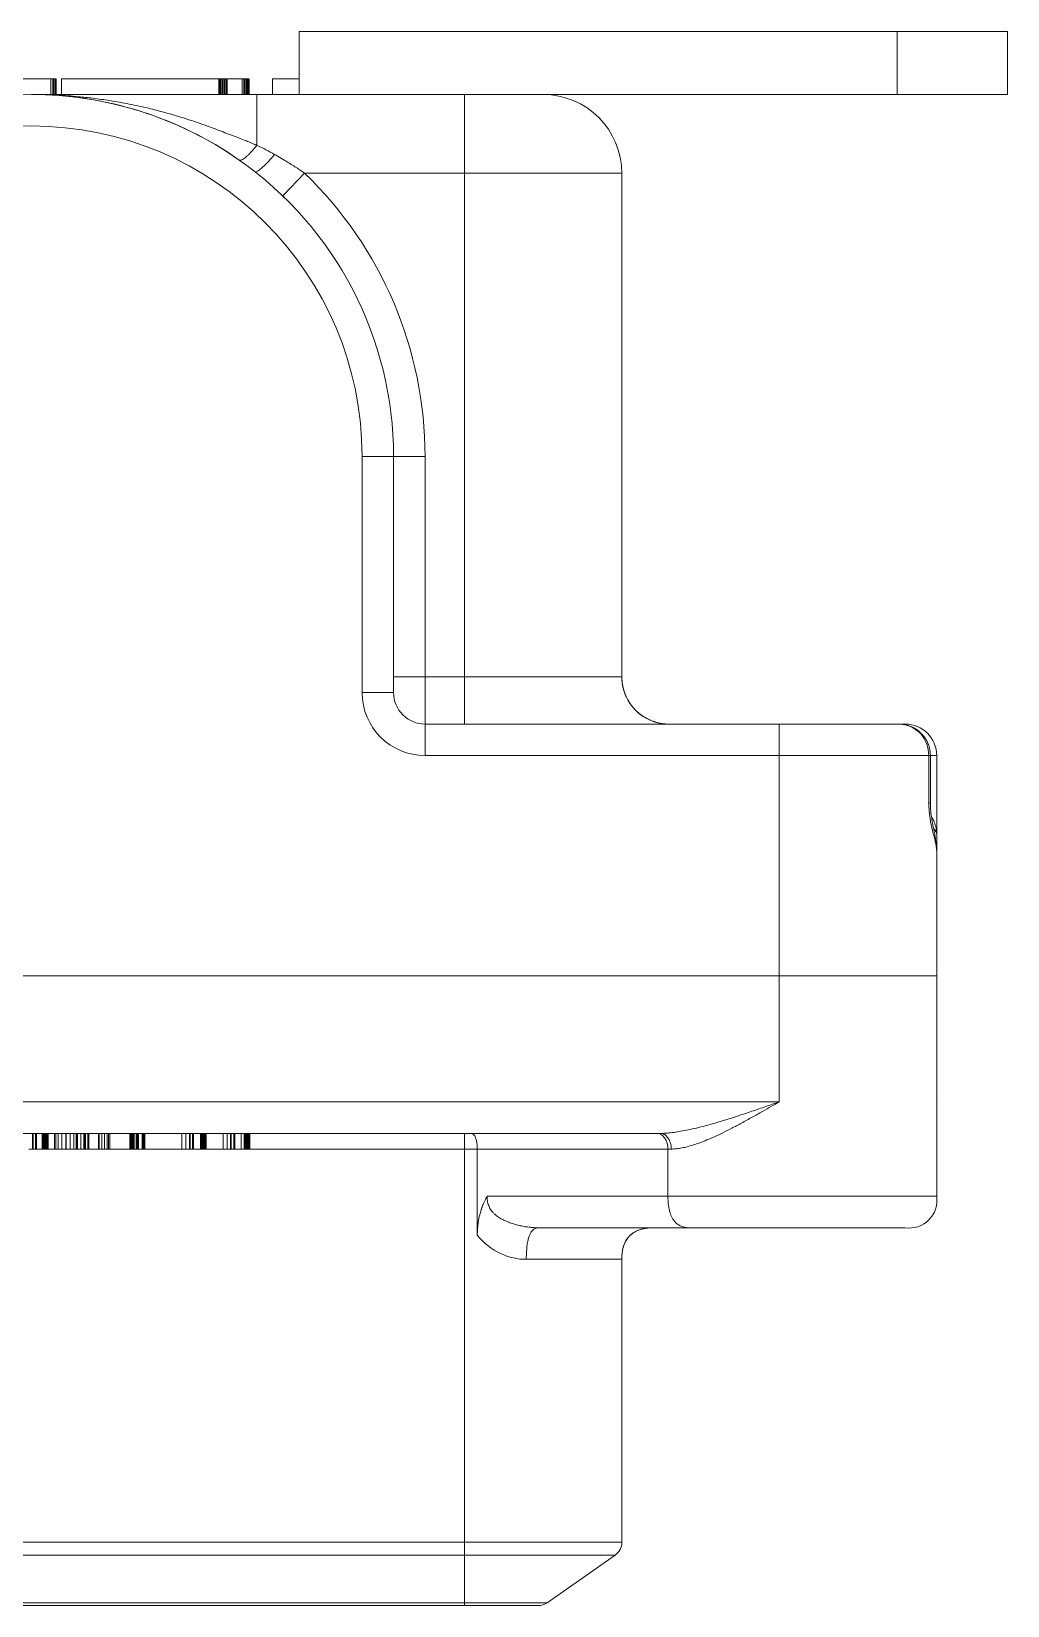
# Model space of a CAD drawing. Header units: millimetres. Extents: x -337 to 383, y -252 to 375.
# Drawn here: x 0 to 62, y -237.4 to -137.4 of the extents above; entities that cross this region are included whole.
import ezdxf

# ---------------------------------------------------------------- set-up
doc = ezdxf.new("R2010")
doc.units = ezdxf.units.MM
doc.linetypes.add('K5LT_THIN', pattern=[0])

# ---------------------------------------------------------------- blocks, each defined once
blk = doc.blocks.new('U4')
at = {"color": 7, "linetype": 'K5LT_THIN', "lineweight": 18}
for p, q in [((17, -137.39), (55, -137.39)), ((17, -141.39), (17, -137.39)), ((55, -141.39), (55, -137.39)), ((55, -137.39), (62, -137.39)), ((62, -141.39), (62, -137.39)), ((-0.84, -140.39), (1.23, -140.39)), ((1.23, -141.39), (1.23, -140.39)), ((1.23, -140.39), (1.35, -140.39)), ((1.35, -140.39), (1.36, -140.39)), ((1.35, -141.39), (1.35, -140.39)), ((1.36, -141.39), (1.36, -140.39)), ((1.36, -140.39), (1.42, -140.39)), ((1.42, -140.39), (1.5, -140.39)), ((1.42, -141.39), (1.42, -140.39)), ((1.5, -141.39), (1.5, -140.39)), ((1.5, -140.39), (1.54, -140.39)), ((1.54, -141.39), (1.54, -140.39)), ((1.54, -140.39), (1.56, -140.39)), ((1.56, -141.39), (1.56, -140.39)), ((1.9, -140.39), (11.9, -140.39)), ((1.9, -141.39), (1.9, -140.39)), ((11.9, -141.39), (11.9, -140.39)), ((11.9, -140.39), (11.96, -140.39)), ((11.96, -141.39), (11.96, -140.39)), ((11.96, -140.39), (12, -140.39)), ((12, -141.39), (12, -140.39)), ((12, -140.39), (12.09, -140.39)), ((12.09, -140.39), (12.16, -140.39)), ((12.09, -141.39), (12.09, -140.39)), ((12.16, -141.39), (12.16, -140.39)), ((12.16, -140.39), (12.23, -140.39)), ((12.23, -140.39), (12.3, -140.39)), ((12.23, -141.39), (12.23, -140.39)), ((12.3, -140.39), (12.38, -140.39)), ((12.3, -141.39), (12.3, -140.39)), ((12.38, -141.39), (12.38, -140.39)), ((12.38, -140.39), (12.42, -140.39)), ((12.42, -140.39), (12.43, -140.39)), ((12.42, -141.39), (12.42, -140.39)), ((12.43, -141.39), (12.43, -140.39)), ((12.43, -140.39), (13.38, -140.39)), ((13.38, -140.39), (13.48, -140.39)), ((13.38, -141.39), (13.38, -140.39)), ((13.48, -141.39), (13.48, -140.39)), ((13.48, -140.39), (13.56, -140.39)), ((13.56, -140.39), (13.63, -140.39)), ((13.56, -141.39), (13.56, -140.39)), ((13.63, -141.39), (13.63, -140.39)), ((13.63, -140.39), (13.7, -140.39)), ((13.7, -140.39), (13.74, -140.39)), ((13.7, -141.39), (13.7, -140.39)), ((13.74, -140.39), (13.8, -140.39)), ((13.74, -141.39), (13.74, -140.39)), ((13.8, -141.39), (13.8, -140.39)), ((13.8, -140.39), (13.82, -140.39)), ((13.82, -141.39), (13.82, -140.39)), ((15.3, -141.39), (15.3, -140.39)), ((15.3, -140.39), (17, -140.39)), ((0, -141.39), (1.04, -141.39)), ((14.32, -141.39), (0, -141.39)), ((0.05, -141.39), (0.01, -141.39)), ((0.12, -141.39), (0.12, -141.39)), ((1.9, -141.39), (1.7, -141.39)), ((27.5, -141.39), (14.32, -141.39)), ((14.32, -141.39), (14.32, -144.62)), ((27.5, -141.39), (32.5, -141.39)), ((27.5, -141.39), (27.5, -146.39)), ((27.5, -141.39), (55, -141.39)), ((55, -141.39), (62, -141.39)), ((17.35, -146.39), (15.96, -147.83)), ((27.5, -146.39), (17.35, -146.39)), ((27.5, -178.39), (27.5, -146.39)), ((27.5, -146.39), (37.5, -146.39)), ((37.5, -178.39), (37.5, -146.39)), ((21, -179.39), (21, -164.39)), ((23, -164.39), (21, -164.39)), ((25, -164.39), (23, -164.39)), ((23, -179.39), (23, -164.39)), ((25, -178.39), (25, -164.39)), ((23, -178.39), (25, -178.39)), ((25, -178.39), (27.5, -178.39)), ((25, -181.39), (25, -178.39)), ((27.5, -181.39), (27.5, -178.39)), ((37.5, -178.39), (27.5, -178.39)), ((37.5, -178.39), (37.5, -178.44)), ((37.5, -178.42), (37.5, -178.39)), ((37.5, -178.42), (37.5, -178.44)), ((21, -179.39), (23, -179.39)), ((25, -183.39), (25, -181.39)), ((40.4, -181.39), (25, -181.39)), ((30.5, -181.39), (37.5, -181.39)), ((39.92, -181.33), (39.89, -181.33)), ((40.5, -181.39), (40.4, -181.39)), ((40.4, -181.39), (40.4, -181.39)), ((47.5, -181.39), (40.5, -181.39)), ((47.5, -181.39), (40.5, -181.39)), ((50.5, -181.39), (44.5, -181.39)), ((47.5, -181.39), (55.1, -181.39)), ((47.5, -181.39), (47.5, -183.39)), ((55.1, -181.39), (47.5, -181.39)), ((55.5, -181.39), (55.1, -181.39)), ((47.5, -183.39), (25, -183.39)), ((47.5, -183.39), (47.5, -197.39)), ((47.5, -183.39), (57, -183.39)), ((57, -183.39), (57, -186.39)), ((57.1, -183.39), (57, -183.39)), ((57.1, -183.39), (57.1, -186.39)), ((57.5, -183.39), (57.1, -183.39)), ((57.5, -188.39), (57.5, -183.39)), ((57, -186.39), (57.1, -186.39)), ((57.5, -188.39), (57.5, -189.61)), ((57.5, -189.46), (57.5, -190.37)), ((57.5, -189.46), (57.5, -190.39)), ((57.5, -189.61), (57.5, -190.39)), ((57.5, -190.37), (57.5, -197.39)), ((47.5, -197.39), (-47.5, -197.39)), ((47.5, -197.39), (-47.5, -197.39)), ((47.5, -197.39), (47.5, -205.39)), ((57.5, -197.39), (47.5, -197.39)), ((57.5, -197.39), (47.5, -197.39)), ((57.5, -197.39), (57.5, -205.39)), ((-47.5, -205.39), (47.5, -205.39)), ((57.5, -205.39), (57.5, -211.39)), ((-39.95, -207.39), (39.95, -207.39)), ((0.06, -207.39), (0.06, -208.39)), ((0.11, -207.39), (0.11, -208.39)), ((0.26, -207.39), (0.26, -208.39)), ((0.32, -207.39), (0.32, -208.39)), ((0.68, -207.39), (0.68, -208.39)), ((0.69, -207.39), (0.69, -208.39)), ((0.74, -207.39), (0.74, -208.39)), ((0.79, -207.39), (0.79, -208.39)), ((0.84, -207.39), (0.84, -208.39)), ((0.86, -207.39), (0.86, -208.39)), ((0.93, -207.39), (0.93, -208.39)), ((0.99, -207.39), (0.99, -208.39)), ((1.03, -207.39), (1.03, -208.39)), ((1.04, -207.39), (1.04, -208.39)), ((1.05, -207.39), (1.05, -208.39)), ((1.47, -207.39), (1.47, -208.39)), ((1.54, -207.39), (1.54, -208.39)), ((1.7, -207.39), (1.7, -208.39)), ((1.93, -207.39), (1.93, -208.39)), ((2.19, -207.39), (2.19, -208.39)), ((2.2, -207.39), (2.2, -208.39)), ((2.46, -207.39), (2.46, -208.39)), ((2.68, -207.39), (2.68, -208.39)), ((2.69, -207.39), (2.69, -208.39)), ((2.84, -207.39), (2.84, -208.39)), ((2.91, -207.39), (2.91, -208.39)), ((2.92, -207.39), (2.92, -208.39)), ((3.13, -207.39), (3.13, -208.39)), ((3.32, -207.39), (3.32, -208.39)), ((3.38, -207.39), (3.38, -208.39)), ((3.43, -207.39), (3.43, -208.39)), ((3.59, -207.39), (3.59, -208.39)), ((3.65, -207.39), (3.65, -208.39)), ((4.25, -207.39), (4.25, -208.39)), ((4.3, -207.39), (4.3, -208.39)), ((4.46, -207.39), (4.46, -208.39)), ((4.63, -207.39), (4.63, -208.39)), ((4.81, -207.39), (4.81, -208.39)), ((4.89, -207.39), (4.89, -208.39)), ((4.98, -207.39), (4.98, -208.39)), ((6.24, -207.39), (6.24, -208.39)), ((6.31, -207.39), (6.31, -208.39)), ((6.36, -207.39), (6.36, -208.39)), ((6.37, -207.39), (6.37, -208.39)), ((6.41, -207.39), (6.41, -208.39)), ((6.42, -207.39), (6.42, -208.39)), ((6.44, -207.39), (6.44, -208.39)), ((6.49, -207.39), (6.49, -208.39)), ((6.56, -207.39), (6.56, -208.39)), ((6.67, -207.39), (6.67, -208.39)), ((6.73, -207.39), (6.73, -208.39)), ((6.77, -207.39), (6.77, -208.39)), ((6.79, -207.39), (6.79, -208.39)), ((6.8, -207.39), (6.8, -208.39)), ((7.03, -207.39), (7.03, -208.39)), ((7.05, -207.39), (7.05, -208.39)), ((7.08, -207.39), (7.08, -208.39)), ((7.13, -207.39), (7.13, -208.39)), ((7.21, -207.39), (7.21, -208.39)), ((9.56, -207.39), (9.56, -208.39)), ((9.81, -207.39), (9.81, -208.39)), ((10.03, -207.39), (10.03, -208.39)), ((10.08, -207.39), (10.08, -208.39)), ((10.23, -207.39), (10.23, -208.39)), ((10.29, -207.39), (10.29, -208.39)), ((10.73, -207.39), (10.73, -208.39)), ((10.75, -207.39), (10.75, -208.39)), ((10.79, -207.39), (10.79, -208.39)), ((10.84, -207.39), (10.84, -208.39)), ((10.89, -207.39), (10.89, -208.39)), ((10.92, -207.39), (10.92, -208.39)), ((10.98, -207.39), (10.98, -208.39)), ((11.04, -207.39), (11.04, -208.39)), ((11.08, -207.39), (11.08, -208.39)), ((11.1, -207.39), (11.1, -208.39)), ((11.1, -207.39), (11.1, -208.39)), ((12.18, -207.39), (12.18, -208.39)), ((12.43, -207.39), (12.43, -208.39)), ((12.65, -207.39), (12.65, -208.39)), ((12.69, -207.39), (12.69, -208.39)), ((12.85, -207.39), (12.85, -208.39)), ((12.91, -207.39), (12.91, -208.39)), ((13.32, -207.39), (13.32, -208.39)), ((13.33, -207.39), (13.33, -208.39)), ((13.51, -207.39), (13.51, -208.39)), ((13.54, -207.39), (13.54, -208.39)), ((13.58, -207.39), (13.58, -208.39)), ((13.63, -207.39), (13.63, -208.39)), ((13.68, -207.39), (13.68, -208.39)), ((13.68, -207.39), (13.68, -208.39)), ((13.75, -207.39), (13.75, -208.39)), ((13.81, -207.39), (13.81, -208.39)), ((13.86, -207.39), (13.86, -208.39)), ((13.87, -207.39), (13.87, -208.39)), ((27.5, -207.39), (27.5, -208.39)), ((0.06, -208.39), (-0.16, -208.39)), ((0.11, -208.39), (0.06, -208.39)), ((0.26, -208.39), (0.11, -208.39)), ((0.32, -208.39), (0.26, -208.39)), ((0.68, -208.39), (0.32, -208.39)), ((0.69, -208.39), (0.68, -208.39)), ((0.74, -208.39), (0.69, -208.39)), ((0.79, -208.39), (0.74, -208.39)), ((0.84, -208.39), (0.79, -208.39)), ((0.86, -208.39), (0.84, -208.39)), ((0.93, -208.39), (0.86, -208.39)), ((0.99, -208.39), (0.93, -208.39)), ((1.03, -208.39), (0.99, -208.39)), ((1.04, -208.39), (1.03, -208.39)), ((1.05, -208.39), (1.04, -208.39)), ((1.47, -208.39), (1.05, -208.39)), ((1.54, -208.39), (1.47, -208.39)), ((1.7, -208.39), (1.54, -208.39)), ((1.93, -208.39), (1.7, -208.39)), ((2.19, -208.39), (1.93, -208.39)), ((2.2, -208.39), (2.19, -208.39)), ((2.46, -208.39), (2.2, -208.39)), ((2.68, -208.39), (2.46, -208.39)), ((2.69, -208.39), (2.68, -208.39)), ((2.84, -208.39), (2.69, -208.39)), ((2.91, -208.39), (2.84, -208.39)), ((2.92, -208.39), (2.91, -208.39)), ((3.13, -208.39), (2.92, -208.39)), ((3.32, -208.39), (3.13, -208.39)), ((3.38, -208.39), (3.32, -208.39)), ((3.43, -208.39), (3.38, -208.39)), ((3.59, -208.39), (3.43, -208.39)), ((3.65, -208.39), (3.59, -208.39)), ((4.25, -208.39), (3.65, -208.39)), ((4.3, -208.39), (4.25, -208.39)), ((4.46, -208.39), (4.3, -208.39)), ((4.63, -208.39), (4.46, -208.39)), ((4.81, -208.39), (4.63, -208.39)), ((4.89, -208.39), (4.81, -208.39)), ((4.98, -208.39), (4.89, -208.39)), ((6.24, -208.39), (4.98, -208.39)), ((6.31, -208.39), (6.24, -208.39)), ((6.36, -208.39), (6.31, -208.39)), ((6.37, -208.39), (6.36, -208.39)), ((6.41, -208.39), (6.37, -208.39)), ((6.42, -208.39), (6.41, -208.39)), ((6.44, -208.39), (6.42, -208.39)), ((6.49, -208.39), (6.44, -208.39)), ((6.56, -208.39), (6.49, -208.39)), ((6.67, -208.39), (6.56, -208.39)), ((6.73, -208.39), (6.67, -208.39)), ((6.77, -208.39), (6.73, -208.39)), ((6.79, -208.39), (6.77, -208.39)), ((6.8, -208.39), (6.79, -208.39)), ((7.03, -208.39), (6.8, -208.39)), ((7.05, -208.39), (7.03, -208.39)), ((7.08, -208.39), (7.05, -208.39)), ((7.13, -208.39), (7.08, -208.39)), ((7.21, -208.39), (7.13, -208.39)), ((9.56, -208.39), (7.21, -208.39)), ((9.81, -208.39), (9.56, -208.39)), ((10.03, -208.39), (9.81, -208.39)), ((10.08, -208.39), (10.03, -208.39)), ((10.23, -208.39), (10.08, -208.39)), ((10.29, -208.39), (10.23, -208.39)), ((10.73, -208.39), (10.29, -208.39)), ((10.75, -208.39), (10.73, -208.39)), ((10.79, -208.39), (10.75, -208.39)), ((10.84, -208.39), (10.79, -208.39)), ((10.89, -208.39), (10.84, -208.39)), ((10.92, -208.39), (10.89, -208.39)), ((10.98, -208.39), (10.92, -208.39)), ((11.04, -208.39), (10.98, -208.39)), ((11.08, -208.39), (11.04, -208.39)), ((11.1, -208.39), (11.08, -208.39)), ((12.18, -208.39), (11.1, -208.39)), ((11.1, -208.39), (11.1, -208.39)), ((12.43, -208.39), (12.18, -208.39)), ((12.65, -208.39), (12.43, -208.39)), ((12.69, -208.39), (12.65, -208.39)), ((12.85, -208.39), (12.69, -208.39)), ((12.91, -208.39), (12.85, -208.39)), ((13.32, -208.39), (12.91, -208.39)), ((13.33, -208.39), (13.32, -208.39)), ((13.51, -208.39), (13.33, -208.39)), ((13.54, -208.39), (13.51, -208.39)), ((13.58, -208.39), (13.54, -208.39)), ((13.63, -208.39), (13.58, -208.39)), ((13.68, -208.39), (13.63, -208.39)), ((13.75, -208.39), (13.68, -208.39)), ((13.68, -208.39), (13.68, -208.39)), ((13.81, -208.39), (13.75, -208.39)), ((13.86, -208.39), (13.81, -208.39)), ((13.87, -208.39), (13.86, -208.39)), ((27.5, -208.39), (13.87, -208.39)), ((27.5, -208.39), (27.5, -233.37)), ((28.32, -208.39), (27.5, -208.39)), ((28.32, -213.85), (28.32, -208.39)), ((40.43, -208.39), (28.32, -208.39)), ((40.43, -208.39), (40.43, -211.39)), ((40.64, -208.39), (40.43, -208.39)), ((40.43, -211.39), (28.94, -211.39)), ((57.5, -211.39), (40.43, -211.39)), ((41.84, -213.39), (32.22, -213.39)), ((39.49, -213.39), (39.5, -213.39)), ((41.84, -213.39), (39.5, -213.39)), ((41.84, -213.39), (39.5, -213.39)), ((55.5, -213.39), (41.84, -213.39)), ((43.1, -213.39), (47.5, -213.39)), ((47.5, -213.39), (51.9, -213.39)), ((55.5, -213.39), (53.16, -213.39)), ((55.5, -213.39), (53.16, -213.39)), ((37.5, -215.39), (31.43, -215.39)), ((37.5, -215.39), (37.5, -233.37)), ((27.5, -233.37), (-27.5, -233.37)), ((27.5, -233.37), (37.5, -233.37)), ((27.5, -233.37), (27.5, -234.18)), ((27.5, -234.18), (-27.5, -234.18)), ((27.5, -237.21), (27.5, -234.18)), ((27.5, -234.18), (37.07, -234.18)), ((32.76, -237.21), (37.07, -234.18)), ((27.5, -237.21), (-27.5, -237.21)), ((27.5, -237.39), (-27.5, -237.39)), ((27.5, -237.21), (32.76, -237.21)), ((27.5, -237.39), (27.5, -237.21)), ((27.5, -237.39), (32.18, -237.39))]:
    blk.add_line(p, q, dxfattribs=at)
for centre, radius, start, end in [((0, -164.39), 23, 54.9805, 125.0182), ((0, -164.39), 23, 54.9805, 89.9986), ((32.5, -146.39), 5, 0, 90), ((0, -164.39), 21, 0, 180), ((0, -164.39), 23, 0, 54.9805), ((0, -164.39), 25, 0, 46.0545), ((0, -164.39), 23, 44.0792, 46.0545), ((40.5, -178.39), 3, 180, 250.2901), ((40.5, -178.39), 3, 180.6724, 180.9476), ((40.5, -178.39), 3, 180.9474, 269.9962), ((40.5, -178.39), 3, 189.836, 190.5964), ((25, -179.39), 4, 180, 270), ((25, -179.39), 2, 180, 270), ((40.5, -178.39), 3, 204.9706, 206.101), ((55.5, -183.39), 2, 0, 90), ((55.5, -205.39), 2, 358.3, 0), ((55.75, -211.64), 1.77, 261.8699, 8.1301), ((55.75, -211.64), 1.77, 261.8699, 8.1301), ((55.75, -211.64), 1.77, 261.8699, 8.1301), ((36.5, -233.37), 1, 305, 0), ((32.18, -236.39), 1, 270, 305)]:
    blk.add_arc(centre, radius, start, end, dxfattribs=at)
for centre, major_axis, ratio, start_param, end_param in [((15.44, -144.73), (1.24, 1.57), 0.14915, 3.14159, 4.52473), ((55.1, -183.39), (0, 2), 0.94992, 4.71239, 6.28319), ((39.72, -208.39), (0, 1), 0.70711, 4.71239, 6.28319)]:
    blk.add_ellipse(centre, major_axis=major_axis, ratio=ratio, start_param=start_param, end_param=end_param, dxfattribs=at)
for points, knots in [([(14.32, -144.62), (14.29, -144.61), (14.24, -144.59), (14.17, -144.56), (14.08, -144.52), (13.96, -144.47), (13.77, -144.39), (13.47, -144.27), (13.09, -144.12), (12.64, -143.95), (12.16, -143.77), (11.67, -143.58), (11.15, -143.39), (10.6, -143.19), (9.97, -142.98), (9.25, -142.76), (8.4, -142.51), (7.37, -142.24), (6.21, -141.99), (5.03, -141.78), (3.95, -141.63), (2.85, -141.51), (1.78, -141.43), (0.95, -141.4), (0.5, -141.39), (0.36, -141.39), (0.25, -141.39), (0.18, -141.39), (0.13, -141.39), (0.09, -141.39), (0.06, -141.39), (0.05, -141.39), (0.03, -141.39), (0.02, -141.39), (0.01, -141.39), (0, -141.39), (0, -141.39)], [0, 0, 0, 0, 0.19703, 0.39464, 0.59913, 0.86103, 1.34825, 2.10893, 3.14053, 4.33963, 5.56247, 6.86654, 8.17532, 9.66705, 11.24598, 13.09922, 15.28431, 17.94856, 21.09458, 24.27878, 27.11366, 29.40402, 32.71986, 35.27132, 35.7739, 36.13977, 36.36894, 36.55162, 36.68783, 36.77816, 36.84568, 36.89149, 36.91331, 36.9441, 36.97244, 37, 37, 37, 37]), ([(13.2, -145.55), (13.22, -145.56), (13.26, -145.57), (13.35, -145.55), (13.46, -145.49), (13.58, -145.41), (13.71, -145.29), (13.86, -145.15), (14.01, -144.98), (14.17, -144.81), (14.27, -144.68), (14.32, -144.62)], [0, 0, 0, 0, 1.61798, 3.03048, 4.29384, 5.59346, 6.93542, 8.27095, 9.58224, 10.82777, 12, 12, 12, 12]), ([(17.35, -146.39), (17.15, -146.25), (16.74, -145.97), (16.17, -145.63), (15.74, -145.37), (15.52, -145.24), (15.44, -145.2)], [0, 0, 0, 0, 2.30871, 4.61742, 6.17298, 7, 7, 7, 7]), ([(37.5, -178.45), (37.5, -178.46), (37.5, -178.47), (37.5, -178.5), (37.5, -178.52), (37.51, -178.58), (37.51, -178.61), (37.51, -178.68), (37.52, -178.71), (37.52, -178.75), (37.52, -178.76), (37.52, -178.77)], [3.16969, 3.16969, 3.16969, 3.16969, 4.97697, 4.97697, 8.14275, 8.14275, 13.54275, 13.54275, 18.94275, 18.94275, 20.03692, 20.03692, 20.03692, 20.03692]), ([(37.78, -179.65), (37.76, -179.61), (37.74, -179.56), (37.7, -179.46), (37.68, -179.42), (37.65, -179.32), (37.63, -179.27), (37.61, -179.18), (37.59, -179.13), (37.57, -179.04), (37.56, -178.99), (37.55, -178.94)], [0, 0, 0, 0, 2.2, 2.2, 4.4, 4.4, 6.6, 6.6, 8.8, 8.8, 11, 11, 11, 11]), ([(37.78, -179.65), (37.76, -179.61), (37.74, -179.56), (37.7, -179.46), (37.68, -179.42), (37.65, -179.32), (37.63, -179.27), (37.61, -179.18), (37.59, -179.13), (37.57, -179.04), (37.56, -178.99), (37.55, -178.94)], [0, 0, 0, 0, 2.2, 2.2, 4.4, 4.4, 6.6, 6.6, 8.8, 8.8, 11, 11, 11, 11]), ([(39.49, -181.21), (39.52, -181.22), (39.55, -181.23), (39.61, -181.25), (39.63, -181.26), (39.69, -181.28), (39.72, -181.29), (39.78, -181.3), (39.81, -181.31), (39.86, -181.32), (39.89, -181.33), (39.92, -181.33)], [0, 0, 0, 0, 6.8, 6.8, 13.6, 13.6, 20.4, 20.4, 27.2, 27.2, 33.99955, 33.99955, 33.99955, 33.99955]), ([(39.89, -181.33), (39.83, -181.32), (39.74, -181.29), (39.62, -181.26), (39.55, -181.23), (39.51, -181.22), (39.49, -181.21)], [0, 0, 0, 0, 3.41347, 4.78816, 5.9769, 7, 7, 7, 7]), ([(39.89, -181.33), (39.94, -181.34), (40.02, -181.36), (40.14, -181.37), (40.25, -181.38), (40.33, -181.39), (40.38, -181.39), (40.4, -181.39)], [0, 0, 0, 0, 2.03371, 3.87348, 5.6899, 7.07258, 8, 8, 8, 8]), ([(40.4, -181.39), (40.37, -181.39), (40.34, -181.39), (40.28, -181.38), (40.25, -181.38), (40.18, -181.38), (40.15, -181.37), (40.08, -181.36), (40.05, -181.36), (39.98, -181.35), (39.95, -181.34), (39.92, -181.33)], [0.00205, 0.00205, 0.00205, 0.00205, 6.8, 6.8, 13.6, 13.6, 20.4, 20.4, 27.2, 27.2, 33.99484, 33.99484, 33.99484, 33.99484]), ([(57.1, -183.39), (57.1, -183.3), (57.09, -183.21), (57.07, -183.04), (57.05, -182.95), (57.01, -182.78), (56.98, -182.7), (56.91, -182.54), (56.87, -182.46), (56.79, -182.31), (56.74, -182.24), (56.64, -182.1), (56.58, -182.04), (56.46, -181.92), (56.4, -181.87), (56.27, -181.76), (56.2, -181.72), (56.06, -181.63), (55.99, -181.59), (55.84, -181.53), (55.77, -181.5), (55.61, -181.45), (55.53, -181.43), (55.38, -181.41), (55.3, -181.4), (55.18, -181.39), (55.14, -181.39), (55.1, -181.39)], [0.000003, 0.000003, 0.000003, 0.000003, 0.080017, 0.080017, 0.160035, 0.160035, 0.240052, 0.240052, 0.320069, 0.320069, 0.400087, 0.400087, 0.480104, 0.480104, 0.560122, 0.560122, 0.640139, 0.640139, 0.720156, 0.720156, 0.800174, 0.800174, 0.880191, 0.880191, 0.960208, 0.960208, 1, 1, 1, 1]), ([(57.5, -189.46), (57.5, -189.4), (57.49, -189.29), (57.47, -189.11), (57.43, -188.94), (57.4, -188.79), (57.36, -188.63), (57.32, -188.48), (57.28, -188.33), (57.25, -188.19), (57.21, -188.06), (57.19, -187.94), (57.16, -187.81), (57.13, -187.68), (57.1, -187.54), (57.08, -187.39), (57.06, -187.24), (57.04, -187.1), (57.03, -186.96), (57.02, -186.84), (57.01, -186.72), (57, -186.61), (57, -186.5), (57, -186.43), (57, -186.39)], [0, 0, 0, 0, 2.90118, 5.38842, 7.36881, 9.14669, 10.73613, 12.22256, 13.53949, 14.68691, 15.62049, 16.56658, 17.41798, 18.247, 19.14921, 20.04755, 20.92154, 21.63021, 22.30133, 22.93478, 23.47194, 23.97399, 24.42611, 25, 25, 25, 25]), ([(57.1, -186.39), (57.1, -186.39), (57.1, -186.39), (57.1, -186.4), (57.1, -186.4), (57.1, -186.42), (57.1, -186.42), (57.1, -186.44), (57.1, -186.46), (57.1, -186.5), (57.1, -186.53), (57.1, -186.61), (57.11, -186.66), (57.11, -186.78), (57.12, -186.84), (57.13, -186.96), (57.13, -187.02), (57.15, -187.17), (57.16, -187.25), (57.19, -187.42), (57.2, -187.52), (57.24, -187.71), (57.26, -187.81), (57.31, -188.04), (57.33, -188.16), (57.38, -188.4), (57.4, -188.53), (57.44, -188.76), (57.46, -188.88), (57.48, -189.1), (57.49, -189.2), (57.5, -189.36), (57.5, -189.41), (57.5, -189.46)], [0.00038, 0.00038, 0.00038, 0.00038, 0.05607, 0.05607, 0.79904, 0.79904, 1.59886, 1.59886, 3.19848, 3.19848, 6.39773, 6.39773, 12.79623, 12.79623, 19.89697, 19.89697, 27.73724, 27.73724, 38.84586, 38.84586, 52.35417, 52.35417, 68.55778, 68.55778, 89.16715, 89.16715, 111.12759, 111.12759, 131.01019, 131.01019, 149.06316, 149.06316, 157, 157, 157, 157]), ([(39.95, -207.39), (40.09, -207.39), (40.38, -207.38), (40.81, -207.33), (41.25, -207.26), (41.73, -207.17), (42.25, -207.05), (42.82, -206.91), (43.44, -206.73), (44.12, -206.53), (44.9, -206.28), (45.75, -205.99), (46.64, -205.69), (47.22, -205.49), (47.5, -205.39)], [0, 0, 0, 0, 0.94238, 1.85409, 2.73241, 3.71452, 4.75378, 5.88261, 7.11283, 8.43854, 9.86703, 11.64247, 13.36578, 15, 15, 15, 15]), ([(40.64, -208.39), (40.75, -208.39), (40.97, -208.37), (41.31, -208.32), (41.66, -208.24), (42.05, -208.13), (42.46, -207.99), (42.91, -207.81), (43.4, -207.6), (43.93, -207.35), (44.5, -207.06), (45.12, -206.73), (45.78, -206.37), (46.41, -206.01), (46.98, -205.68), (47.34, -205.48), (47.5, -205.39)], [0, 0, 0, 0, 0.90704, 1.80922, 2.69908, 3.6959, 4.73493, 5.85559, 7.05629, 8.35193, 9.73634, 11.23777, 12.88448, 14.44418, 15.83506, 17, 17, 17, 17]), ([(57.5, -205.45), (57.5, -205.45), (57.5, -205.45), (57.5, -205.45), (57.5, -205.44), (57.5, -205.44), (57.5, -205.44), (57.5, -205.44), (57.5, -205.44), (57.5, -205.44), (57.5, -205.44), (57.5, -205.44), (57.5, -205.44), (57.5, -205.44), (57.5, -205.43), (57.5, -205.43), (57.5, -205.42), (57.5, -205.42), (57.5, -205.42), (57.5, -205.42), (57.5, -205.42), (57.5, -205.42), (57.5, -205.42), (57.5, -205.42), (57.5, -205.41), (57.5, -205.41), (57.5, -205.41), (57.5, -205.41), (57.5, -205.41), (57.5, -205.41), (57.5, -205.41), (57.5, -205.41), (57.5, -205.41), (57.5, -205.41), (57.5, -205.41), (57.5, -205.41), (57.5, -205.4), (57.5, -205.4), (57.5, -205.4), (57.5, -205.4), (57.5, -205.4), (57.5, -205.4), (57.5, -205.39), (57.5, -205.39), (57.5, -205.39), (57.5, -205.39)], [227.85342, 227.85342, 227.85342, 227.85342, 228.0099, 228.0099, 268.03019, 268.03019, 279.15781, 279.15781, 301.41304, 301.41304, 333.92997, 333.92997, 371.28827, 371.28827, 446.00489, 446.00489, 595.43812, 595.43812, 627.95505, 627.95505, 634.16918, 634.16918, 646.59745, 646.59745, 671.45398, 671.45398, 677.51541, 677.51541, 733.2899, 733.2899, 739.23758, 739.23758, 744.81192, 744.81192, 752.63162, 752.63162, 768.27102, 768.27102, 792.73566, 792.73566, 846.32537, 846.32537, 894.82189, 894.82189, 930, 930, 930, 930]), ([(27.94, -207.39), (27.97, -207.39), (28.01, -207.4), (28.07, -207.45), (28.13, -207.51), (28.18, -207.6), (28.23, -207.72), (28.26, -207.84), (28.29, -207.96), (28.31, -208.08), (28.32, -208.22), (28.32, -208.32), (28.32, -208.39)], [0, 0, 0, 0, 2.01946, 2.98918, 4.25088, 5.77926, 7.28393, 8.44656, 9.54987, 10.5663, 11.4959, 13, 13, 13, 13]), ([(40.64, -208.39), (40.64, -208.32), (40.63, -208.19), (40.59, -208.02), (40.54, -207.87), (40.47, -207.74), (40.39, -207.62), (40.3, -207.52), (40.2, -207.45), (40.08, -207.4), (40, -207.39), (39.95, -207.39)], [0, 0, 0, 0, 1.56035, 2.92166, 4.1377, 5.38602, 6.67166, 7.93968, 9.21288, 10.46023, 12, 12, 12, 12]), ([(28.94, -211.39), (28.92, -211.44), (28.88, -211.51), (28.83, -211.61), (28.79, -211.68), (28.75, -211.78), (28.69, -211.9), (28.64, -212.03), (28.61, -212.13), (28.58, -212.2), (28.56, -212.27), (28.51, -212.42), (28.46, -212.62), (28.4, -212.88), (28.36, -213.19), (28.33, -213.51), (28.32, -213.76), (28.32, -213.85)], [0, 0, 0, 0, 1.2355, 1.84569, 2.44853, 3.04873, 4.2254, 5.37672, 5.94081, 6.49732, 7.04143, 7.58082, 9.64693, 11.5723, 13.02736, 16.05818, 18, 18, 18, 18]), ([(32.22, -213.39), (32.12, -213.39), (31.95, -213.38), (31.72, -213.36), (31.53, -213.34), (31.37, -213.32), (31.21, -213.29), (31.05, -213.26), (30.89, -213.22), (30.74, -213.18), (30.61, -213.14), (30.47, -213.09), (30.32, -213.04), (30.19, -212.98), (30.06, -212.93), (29.95, -212.87), (29.83, -212.81), (29.72, -212.75), (29.6, -212.67), (29.48, -212.58), (29.36, -212.47), (29.25, -212.35), (29.16, -212.23), (29.09, -212.1), (29.04, -211.98), (28.99, -211.83), (28.95, -211.64), (28.94, -211.48), (28.94, -211.39)], [0, 0, 0, 0, 1.69125, 3.12823, 4.31095, 5.24369, 6.1994, 7.30988, 8.38514, 9.37935, 10.25818, 11.24116, 12.30192, 13.31999, 14.24864, 15.14136, 16.0408, 16.99337, 18.00448, 19.10721, 20.36899, 21.63899, 22.78026, 23.69187, 24.73627, 25.85391, 27.0223, 29, 29, 29, 29]), ([(32.22, -213.39), (32.18, -213.39), (32.12, -213.39), (32.03, -213.42), (31.95, -213.46), (31.88, -213.51), (31.81, -213.57), (31.75, -213.65), (31.7, -213.74), (31.65, -213.83), (31.61, -213.93), (31.58, -214.04), (31.54, -214.17), (31.51, -214.32), (31.48, -214.49), (31.46, -214.67), (31.45, -214.87), (31.44, -215.11), (31.43, -215.28), (31.43, -215.39)], [0, 0, 0, 0, 1.64082, 3.08407, 4.29445, 5.46954, 6.57236, 7.63169, 8.60557, 9.50825, 10.34518, 11.2456, 12.2124, 13.26388, 14.36086, 15.52297, 16.75364, 18.03893, 20, 20, 20, 20]), ([(39.5, -213.39), (39.5, -213.39), (39.5, -213.39), (39.5, -213.39), (39.5, -213.39), (39.49, -213.39), (39.49, -213.39), (39.49, -213.39), (39.49, -213.39), (39.48, -213.39), (39.47, -213.39), (39.46, -213.39), (39.45, -213.39), (39.42, -213.39), (39.4, -213.39), (39.34, -213.39), (39.29, -213.39), (39.17, -213.4), (39.09, -213.41), (38.92, -213.44), (38.83, -213.46), (38.67, -213.5), (38.59, -213.53), (38.48, -213.58), (38.44, -213.59), (38.37, -213.63), (38.33, -213.65), (38.27, -213.68), (38.25, -213.7), (38.19, -213.74), (38.17, -213.76), (38.13, -213.78), (38.12, -213.79), (38.1, -213.81), (38.1, -213.81), (38.09, -213.82), (38.08, -213.83), (38.07, -213.83), (38.06, -213.84), (38.05, -213.85), (38.05, -213.85), (38.04, -213.86), (38.03, -213.87), (38.02, -213.88), (38.02, -213.88), (38, -213.89), (38, -213.9), (37.99, -213.91), (37.98, -213.92), (37.97, -213.93), (37.97, -213.93), (37.96, -213.94), (37.95, -213.95), (37.94, -213.96), (37.94, -213.97), (37.92, -213.98), (37.91, -213.99), (37.89, -214.02), (37.89, -214.03), (37.87, -214.05), (37.86, -214.06), (37.83, -214.1), (37.81, -214.13), (37.78, -214.17), (37.78, -214.18), (37.76, -214.21), (37.75, -214.22), (37.73, -214.27), (37.71, -214.31), (37.68, -214.38), (37.66, -214.41), (37.62, -214.52), (37.6, -214.59), (37.57, -214.72), (37.55, -214.79), (37.52, -214.97), (37.51, -215.1), (37.5, -215.24), (37.5, -215.26), (37.5, -215.3), (37.5, -215.32), (37.5, -215.34)], [0.00003, 0.00003, 0.00003, 0.00003, 0.01238, 0.01238, 0.06429, 0.06429, 0.12868, 0.12868, 0.25746, 0.25746, 0.515, 0.515, 1.03007, 1.03007, 2.06015, 2.06015, 4.12029, 4.12029, 8.24058, 8.24058, 12.54853, 12.54853, 16.40243, 16.40243, 18.26041, 18.26041, 20.07171, 20.07171, 21.55638, 21.55638, 23.04105, 23.04105, 23.65729, 23.65729, 23.98924, 23.98924, 24.32119, 24.32119, 24.65315, 24.65315, 24.9851, 24.9851, 25.31705, 25.31705, 25.649, 25.649, 25.99109, 25.99109, 26.33318, 26.33318, 26.67528, 26.67528, 27.01737, 27.01737, 27.35946, 27.35946, 28.0182, 28.0182, 28.67694, 28.67694, 29.33568, 29.33568, 31.02307, 31.02307, 31.46719, 31.46719, 32.35544, 32.35544, 34.13192, 34.13192, 35.88396, 35.88396, 39.38803, 39.38803, 42.64938, 42.64938, 48.57965, 48.57965, 49.71653, 49.71653, 50.48517, 50.48517, 50.48517, 50.48517]), ([(39.5, -213.39), (39.34, -213.39), (39.2, -213.4), (38.94, -213.43), (38.84, -213.45), (38.66, -213.5), (38.59, -213.53), (38.47, -213.58), (38.44, -213.59), (38.37, -213.63), (38.33, -213.65), (38.28, -213.68), (38.26, -213.69), (38.21, -213.72), (38.19, -213.74), (38.16, -213.76), (38.15, -213.77), (38.13, -213.78), (38.12, -213.79), (38.1, -213.81), (38.09, -213.82), (38.07, -213.83), (38.07, -213.84), (38.06, -213.85), (38.05, -213.85), (38.04, -213.86), (38.03, -213.87), (38.02, -213.88), (38.02, -213.88), (38.01, -213.89), (38, -213.9), (37.99, -213.91), (37.98, -213.92), (37.97, -213.93), (37.96, -213.94), (37.95, -213.95), (37.95, -213.96), (37.93, -213.97), (37.92, -213.98), (37.9, -214.01), (37.89, -214.02), (37.87, -214.04), (37.86, -214.06), (37.84, -214.09), (37.82, -214.12), (37.79, -214.17), (37.77, -214.19), (37.75, -214.24), (37.73, -214.27), (37.71, -214.31), (37.7, -214.32), (37.68, -214.37), (37.67, -214.4), (37.63, -214.5), (37.61, -214.56), (37.58, -214.68), (37.56, -214.74), (37.53, -214.91), (37.52, -215.02), (37.5, -215.19), (37.5, -215.25), (37.5, -215.33), (37.5, -215.36), (37.5, -215.38), (37.5, -215.38), (37.5, -215.39)], [0.00002, 0.00002, 0.00002, 0.00002, 7.45263, 7.45263, 12.35904, 12.35904, 16.1792, 16.1792, 18.00969, 18.00969, 19.79037, 19.79037, 20.93476, 20.93476, 22.07915, 22.07915, 22.66834, 22.66834, 23.25752, 23.25752, 23.8467, 23.8467, 24.19424, 24.19424, 24.54178, 24.54178, 24.88933, 24.88933, 25.23687, 25.23687, 25.61501, 25.61501, 25.99315, 25.99315, 26.3713, 26.3713, 26.74944, 26.74944, 27.43771, 27.43771, 28.12598, 28.12598, 28.81425, 28.81425, 30.12489, 30.12489, 31.43553, 31.43553, 32.72521, 32.72521, 33.5262, 33.5262, 35.12818, 35.12818, 38.33214, 38.33214, 41.04158, 41.04158, 46.46047, 46.46047, 49.57031, 49.57031, 50.34061, 50.34061, 50.673, 50.673, 50.673, 50.673])]:
    blk.add_open_spline(points, degree=3, knots=knots, dxfattribs=at)
for points, degree in [([(15.44, -145.2), (15.07, -145), (14.73, -144.8), (14.32, -144.62)], 3), ([(57.5, -188.39), (57.5, -188.25), (57.47, -187.99), (57.36, -187.61), (57.24, -187.37), (57.16, -187.26)], 3), ([(57.5, -188.39), (57.5, -188.35), (57.49, -188.26), (57.42, -188.15), (57.35, -188.08), (57.31, -188.05)], 3), ([(41.84, -213.39), (40.43, -213.39), (40.43, -211.39)], 2), ([(31.43, -215.39), (30.39, -215.41), (29.14, -214.92), (28.32, -213.85)], 3), ([(39.5, -213.39), (37.5, -213.39), (37.5, -215.39)], 2)]:
    blk.add_open_spline(points, degree=degree, dxfattribs=at)

msp = doc.modelspace()

# ---------------------------------------------------------------- block references
msp.add_blockref('U4', (0, 0))

doc.saveas('drawing.dxf')
